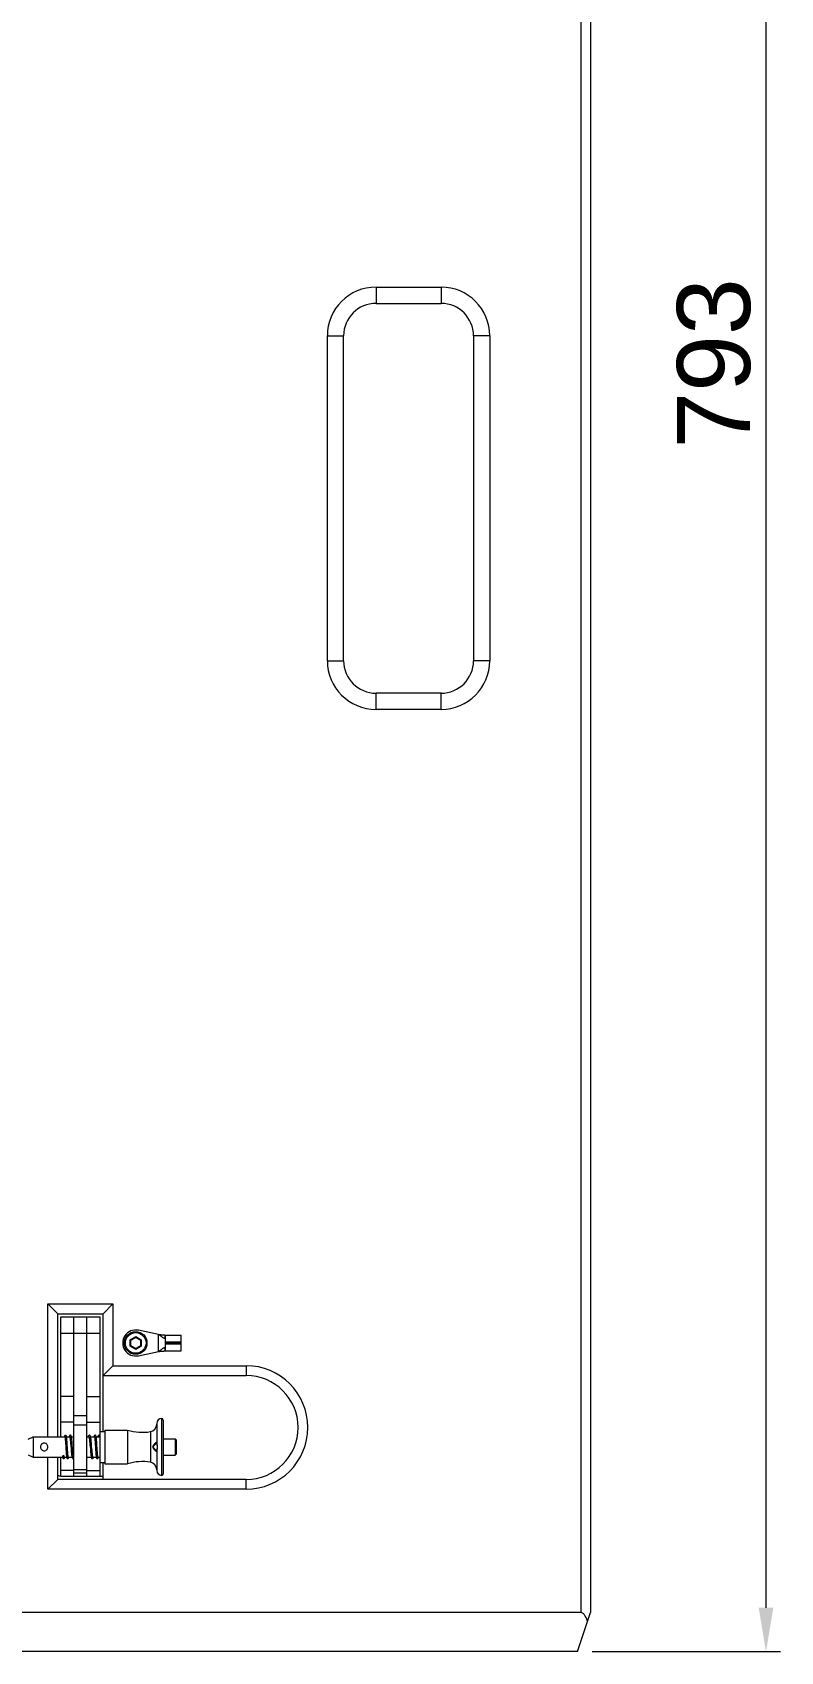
# Model space of a CAD drawing. Header units: millimetres. Extents: x 1177 to 3850, y 93 to 1984.
# Drawn here: x 2084.8 to 2315.1, y 633.4 to 1131.8 of the extents above; entities that cross this region are included whole.
import ezdxf

# ---------------------------------------------------------------- set-up
doc = ezdxf.new("R2010")
doc.units = ezdxf.units.MM
doc.header["$LTSCALE"] = 0.1
doc.layers.get('0').update_dxf_attribs({"lineweight": 13})
doc.layers.get('Defpoints').update_dxf_attribs({"lineweight": 9})
doc.layers.add('标注', color=251, linetype='Continuous', lineweight=9)
doc.styles.get("Standard").update_dxf_attribs({"font": 'arial.ttf'})
doc.dimstyles.new('STANDARD 9', dxfattribs={"dimscale": 9, "dimtxt": 2.5, "dimasz": 1.5, "dimexe": 0.5, "dimexo": 0.5, "dimgap": 0.5, "dimtad": 1, "dimtoh": 1, "dimdec": 1, "dimzin": 9, "dimdsep": 46, "dimtxsty": 'Standard', "dimcen": 0, "dimclrd": 256, "dimclre": 256, "dimclrt": 256, "dimadec": 0, "dimazin": 0, "dimtp": 0.01, "dimtm": 0.01, "dimtfac": 1, "dimtdec": 1, "dimtofl": 0, "dimtmove": 0, "dimatfit": 3, "dimfxl": 1, "dimtolj": 1, "dimtzin": 4, "dimlwd": -1, "dimlwe": -1, "dimarcsym": 0})

# ---------------------------------------------------------------- blocks, each defined once
blk = doc.blocks.new('*D4')
at = {"layer": 'Defpoints', "color": 0, "transparency": 16777216}
for p in [(2252.59, 1426.4), (2252.59, 633.4), (2310.62, 633.4)]:
    blk.add_point(p, dxfattribs=at)
at = {"layer": '标注', "transparency": 16777216}
for p, q in [((2257.09, 1426.4), (2315.12, 1426.4)), ((2310.62, 1412.9), (2310.62, 646.9)), ((2257.09, 633.4), (2315.12, 633.4))]:
    blk.add_line(p, q, dxfattribs=at)
for points in [[(2308.37, 1412.9), (2312.87, 1412.9), (2310.62, 1426.4)], [(2308.37, 646.9), (2312.87, 646.9), (2310.62, 633.4)]]:
    blk.add_solid(points, dxfattribs=at)
at = {"layer": '标注', "transparency": 16777216, "insert": (2294.63, 1029.9), "char_height": 22.5, "attachment_point": 5, "rotation": 90}
blk.add_mtext('\\A1;793', dxfattribs=at)

msp = doc.modelspace()

# ---------------------------------------------------------------- linework, layer by layer
for p, q in [((2253.59, 1414.4), (2253.59, 645.4)), ((2256.59, 1414.4), (2256.59, 645.4)), ((2190.59, 1053.4), (2210.59, 1053.4)), ((2190.59, 1053.4), (2190.59, 1048.4)), ((2210.59, 1053.4), (2210.59, 1048.4)), ((2190.59, 1048.4), (2210.59, 1048.4)), ((2175.59, 1038.4), (2180.59, 1038.4)), ((2175.59, 938.4), (2175.59, 1038.4)), ((2180.59, 938.4), (2180.59, 1038.4)), ((2225.59, 1038.4), (2220.59, 1038.4)), ((2220.59, 1038.4), (2220.59, 938.4)), ((2225.59, 1038.4), (2225.59, 938.4)), ((2175.59, 938.4), (2180.59, 938.4)), ((2225.59, 938.4), (2220.59, 938.4)), ((2210.59, 928.4), (2190.59, 928.4)), ((2190.59, 923.4), (2190.59, 928.4)), ((2210.59, 923.4), (2210.59, 928.4)), ((2210.59, 923.4), (2190.59, 923.4)), ((2089.59, 740.4), (2109.59, 740.4)), ((2092.59, 737.4), (2089.59, 740.4)), ((2089.59, 699.5), (2089.59, 740.4)), ((2106.59, 737.4), (2109.59, 740.4)), ((2109.59, 740.4), (2109.59, 721.4)), ((2092.59, 737.4), (2106.59, 737.4)), ((2092.59, 699.5), (2092.59, 737.4)), ((2093.59, 736.4), (2105.59, 736.4)), ((2093.59, 699.5), (2093.59, 736.4)), ((2097.59, 687.4), (2097.59, 736.4)), ((2101.59, 687.4), (2101.59, 736.4)), ((2105.59, 736.4), (2105.59, 701.15)), ((2106.59, 701.15), (2106.59, 737.4)), ((2093.59, 731.4), (2105.59, 731.4)), ((2114.89, 729.38), (2116.59, 730.36)), ((2115.09, 729.27), (2114.89, 729.38)), ((2114.89, 727.42), (2114.89, 729.38)), ((2115.09, 729.27), (2116.59, 730.13)), ((2115.09, 727.53), (2115.09, 729.27)), ((2116.59, 730.36), (2118.29, 729.38)), ((2116.59, 730.13), (2116.59, 730.36)), ((2116.59, 730.13), (2118.09, 729.27)), ((2123.59, 731), (2117.43, 732.31)), ((2118.09, 729.27), (2118.29, 729.38)), ((2118.09, 729.27), (2118.09, 727.53)), ((2118.29, 729.38), (2118.29, 727.42)), ((2123.59, 725.8), (2123.59, 731)), ((2125.79, 730.85), (2125.78, 730.85)), ((2125.79, 730.85), (2130.59, 730.85)), ((2125.79, 725.96), (2125.79, 730.84)), ((2125.79, 728.7), (2130.59, 728.7)), ((2125.79, 728.45), (2130.59, 728.45)), ((2125.79, 728.35), (2130.59, 728.35)), ((2125.79, 728.1), (2130.59, 728.1)), ((2130.59, 725.95), (2130.59, 730.85)), ((2115.09, 727.53), (2114.89, 727.42)), ((2116.59, 726.44), (2114.89, 727.42)), ((2116.59, 726.67), (2115.09, 727.53)), ((2118.09, 727.53), (2116.59, 726.67)), ((2118.29, 727.42), (2116.59, 726.44)), ((2116.59, 726.67), (2116.59, 726.44)), ((2117.43, 724.49), (2123.59, 725.8)), ((2118.09, 727.53), (2118.29, 727.42)), ((2125.79, 725.95), (2130.59, 725.95)), ((2106.59, 718.4), (2109.59, 721.4)), ((2106.59, 718.4), (2150.59, 718.4)), ((2109.59, 721.4), (2150.59, 721.4)), ((2150.59, 721.4), (2150.59, 718.4)), ((2097.59, 711.9), (2093.59, 711.9)), ((2101.59, 711.9), (2105.59, 711.9)), ((2097.59, 703.99), (2093.59, 703.99)), ((2101.59, 705.94), (2097.59, 705.94)), ((2101.59, 703.08), (2097.59, 703.08)), ((2101.59, 703.99), (2105.59, 703.99)), ((2123.09, 703.65), (2123.09, 697.57)), ((2124.59, 705.15), (2124.59, 687.65)), ((2125.09, 704.65), (2125.09, 688.15)), ((2083.49, 698.8), (2084.99, 699.5)), ((2084.99, 699.5), (2094.82, 699.5)), ((2084.99, 699.5), (2084.99, 693.3)), ((2095.33, 699.5), (2096.31, 699.5)), ((2096.82, 699.5), (2097.59, 699.5)), ((2101.59, 699.5), (2102.21, 699.5)), ((2102.34, 700.01), (2102.34, 700.01)), ((2102.34, 700.01), (2102.34, 700.01)), ((2102.72, 699.5), (2103.93, 699.5)), ((2104.43, 699.5), (2105.59, 699.5)), ((2105.34, 700.01), (2105.34, 700.01)), ((2105.53, 699.5), (2105.53, 699.52)), ((2105.59, 701.15), (2107.09, 701.15)), ((2105.59, 701.15), (2105.59, 691.65)), ((2107.09, 701.6), (2114.09, 701.6)), ((2107.09, 701.6), (2107.09, 691.2)), ((2114.09, 701.6), (2114.09, 691.2)), ((2121.14, 701.11), (2121.14, 691.69)), ((2125.09, 698.9), (2128.79, 698.9)), ((2128.79, 698.9), (2129.09, 698.6)), ((2128.79, 698.9), (2128.79, 693.9)), ((2129.09, 698.6), (2129.09, 694.2)), ((2083.49, 694), (2084.99, 693.3)), ((2084.99, 693.3), (2094.11, 693.3)), ((2089.59, 683.4), (2089.59, 693.3)), ((2092.59, 686.4), (2092.59, 693.3)), ((2093.59, 687.4), (2093.59, 693.3)), ((2094.61, 693.3), (2095.33, 693.3)), ((2094.98, 697.74), (2095.01, 697.31)), ((2095.01, 697.31), (2095.04, 696.84)), ((2095.04, 696.84), (2095.11, 695.81)), ((2095.53, 697.04), (2095.49, 697.56)), ((2095.58, 696.22), (2095.53, 697.04)), ((2095.62, 695.67), (2095.58, 696.22)), ((2095.84, 693.3), (2096.98, 693.3)), ((2097.19, 695.87), (2097.08, 697.07)), ((2097.49, 693.3), (2097.59, 693.3)), ((2101.59, 693.3), (2102.91, 693.3)), ((2101.59, 692.94), (2101.63, 693.01)), ((2102.55, 696.63), (2102.65, 695.58)), ((2103.14, 695.63), (2103.03, 696.86)), ((2103.42, 693.3), (2104.45, 693.3)), ((2104.73, 695.84), (2104.66, 696.92)), ((2104.77, 695.35), (2104.73, 695.84)), ((2104.95, 693.3), (2105.59, 693.3)), ((2123.09, 697.57), (2123.09, 697.56)), ((2123.09, 695.24), (2123.09, 695.23)), ((2123.09, 695.23), (2123.09, 689.15)), ((2125.09, 693.9), (2128.79, 693.9)), ((2128.79, 693.9), (2129.09, 694.2)), ((2097.59, 689.15), (2093.59, 689.15)), ((2097.59, 689.49), (2101.59, 689.49)), ((2097.59, 688.46), (2101.59, 688.46)), ((2101.59, 689.15), (2105.59, 689.15)), ((2105.59, 691.65), (2107.09, 691.65)), ((2105.59, 691.65), (2105.59, 687.4)), ((2106.59, 686.4), (2106.59, 691.65)), ((2107.09, 691.2), (2114.09, 691.2)), ((2092.59, 686.4), (2089.59, 683.4)), ((2150.59, 683.4), (2089.59, 683.4)), ((2150.59, 686.4), (2092.59, 686.4)), ((2093.59, 687.4), (2106.59, 687.4)), ((2150.59, 683.4), (2150.59, 686.4)), ((2253.59, 645.4), (1747.59, 645.4)), ((2252.59, 633.4), (2256.59, 645.4)), ((2252.59, 633.4), (1748.59, 633.4))]:
    msp.add_line(p, q)
for points in [[(2095, 700.01), (2094.96, 700.01), (2094.85, 699.96), (2094.78, 699.9), (2094.75, 699.85), (2094.73, 699.8), (2094.71, 699.74), (2094.7, 699.69), (2094.69, 699.62), (2094.67, 699.55), (2094.67, 699.5)], [(2094.79, 699.63), (2094.8, 699.62), (2094.8, 699.59), (2094.81, 699.55)], [(2094.81, 699.55), (2094.82, 699.5), (2094.83, 699.43), (2094.84, 699.36), (2094.86, 699.27), (2094.87, 699.17), (2094.88, 699.05), (2094.89, 698.93), (2094.9, 698.79), (2094.92, 698.65), (2094.93, 698.49), (2094.94, 698.32), (2094.96, 698.14), (2094.97, 697.95), (2094.98, 697.74)], [(2095.33, 699.46), (2095.32, 699.55), (2095.31, 699.63), (2095.29, 699.69), (2095.28, 699.75), (2095.26, 699.8), (2095.24, 699.85), (2095.21, 699.9), (2095.13, 699.97), (2095.02, 700.01), (2095, 700.01)], [(2095.49, 697.56), (2095.48, 697.8), (2095.46, 698.04), (2095.45, 698.26), (2095.43, 698.46), (2095.42, 698.65), (2095.4, 698.82), (2095.39, 698.98), (2095.37, 699.12), (2095.36, 699.25), (2095.35, 699.36), (2095.33, 699.46)], [(2096.46, 700.01), (2096.41, 700.01), (2096.29, 699.95), (2096.22, 699.88), (2096.19, 699.82), (2096.16, 699.75), (2096.14, 699.68), (2096.12, 699.59), (2096.1, 699.5)], [(2096.28, 699.6), (2096.28, 699.59), (2096.3, 699.56), (2096.31, 699.51)], [(2096.31, 699.51), (2096.33, 699.44), (2096.34, 699.35), (2096.36, 699.24), (2096.38, 699.11), (2096.4, 698.96), (2096.42, 698.8), (2096.44, 698.61), (2096.46, 698.41), (2096.49, 698.19), (2096.51, 697.95), (2096.53, 697.7), (2096.56, 697.43), (2096.58, 697.15)], [(2096.84, 699.39), (2096.82, 699.5), (2096.8, 699.6), (2096.78, 699.69), (2096.75, 699.76), (2096.73, 699.82), (2096.69, 699.89), (2096.62, 699.96), (2096.5, 700.01), (2096.46, 700.01)], [(2097.08, 697.07), (2097.06, 697.36), (2097.03, 697.64), (2097.01, 697.91), (2096.99, 698.16), (2096.96, 698.39), (2096.94, 698.6), (2096.92, 698.79), (2096.9, 698.97), (2096.88, 699.12), (2096.86, 699.27), (2096.84, 699.39)], [(2102.34, 700.01), (2102.27, 700), (2102.15, 699.93), (2102.08, 699.86), (2102.04, 699.78), (2102.01, 699.69), (2101.98, 699.59), (2101.96, 699.5)], [(2102.18, 699.59), (2102.18, 699.58), (2102.19, 699.54)], [(2102.19, 699.54), (2102.21, 699.48), (2102.23, 699.39), (2102.26, 699.28), (2102.28, 699.14), (2102.31, 698.98), (2102.33, 698.81), (2102.36, 698.61), (2102.38, 698.39), (2102.41, 698.15), (2102.44, 697.89), (2102.46, 697.61), (2102.49, 697.3), (2102.52, 696.97), (2102.55, 696.63)], [(2102.73, 699.46), (2102.7, 699.58), (2102.67, 699.69), (2102.64, 699.77), (2102.6, 699.85), (2102.53, 699.93), (2102.41, 700), (2102.34, 700.01)], [(2103.03, 696.86), (2103, 697.19), (2102.97, 697.53), (2102.94, 697.86), (2102.9, 698.18), (2102.87, 698.47), (2102.84, 698.73), (2102.81, 698.95), (2102.78, 699.15), (2102.76, 699.31), (2102.73, 699.46)], [(2104.09, 700.01), (2104.05, 700.01), (2103.94, 699.96), (2103.87, 699.9), (2103.84, 699.84), (2103.81, 699.79), (2103.79, 699.73), (2103.77, 699.66), (2103.76, 699.59), (2103.74, 699.5)], [(2103.9, 699.61), (2103.91, 699.59), (2103.92, 699.56), (2103.93, 699.51)], [(2103.93, 699.51), (2103.94, 699.45), (2103.95, 699.37), (2103.97, 699.28), (2103.98, 699.18), (2103.99, 699.06), (2104.01, 698.92), (2104.02, 698.77), (2104.04, 698.61), (2104.05, 698.43), (2104.07, 698.24), (2104.09, 698.03), (2104.1, 697.81), (2104.12, 697.57), (2104.14, 697.32), (2104.16, 697.05)], [(2104.45, 699.42), (2104.43, 699.52), (2104.42, 699.6), (2104.4, 699.68), (2104.38, 699.74), (2104.36, 699.8), (2104.34, 699.85), (2104.3, 699.91), (2104.23, 699.97), (2104.12, 700.01), (2104.09, 700.01)], [(2104.66, 696.92), (2104.64, 697.2), (2104.62, 697.48), (2104.61, 697.76), (2104.59, 698.02), (2104.57, 698.27), (2104.55, 698.49), (2104.53, 698.7), (2104.51, 698.88), (2104.5, 699.04), (2104.48, 699.18), (2104.46, 699.31), (2104.45, 699.42)], [(2105.34, 700.01), (2105.3, 700.01), (2105.2, 699.97), (2105.14, 699.91), (2105.1, 699.86), (2105.09, 699.82), (2105.07, 699.78), (2105.06, 699.74), (2105.05, 699.7), (2105.04, 699.64), (2105.04, 699.59), (2105.03, 699.52), (2105.02, 699.5)], [(2105.53, 699.52), (2105.54, 699.56), (2105.54, 699.6), (2105.55, 699.63), (2105.55, 699.64)], [(2094.09, 693.47), (2094.1, 693.42), (2094.1, 693.34)], [(2094.1, 693.34), (2094.11, 693.27), (2094.12, 693.21), (2094.13, 693.15), (2094.14, 693.1), (2094.15, 693.06), (2094.16, 693.01), (2094.17, 692.97), (2094.19, 692.93), (2094.23, 692.88), (2094.3, 692.82), (2094.4, 692.79), (2094.42, 692.79)], [(2094.42, 692.79), (2094.45, 692.79), (2094.55, 692.82), (2094.62, 692.88), (2094.66, 692.94), (2094.68, 692.98), (2094.69, 693.02), (2094.7, 693.07), (2094.71, 693.12), (2094.72, 693.17), (2094.73, 693.24), (2094.74, 693.3)], [(2094.61, 693.28), (2094.61, 693.33), (2094.6, 693.4), (2094.59, 693.47), (2094.59, 693.51)], [(2094.63, 693.16), (2094.63, 693.16), (2094.63, 693.16), (2094.63, 693.17), (2094.63, 693.2), (2094.62, 693.23), (2094.61, 693.28)], [(2095.11, 695.81), (2095.13, 695.55), (2095.15, 695.29), (2095.16, 695.03), (2095.18, 694.78), (2095.2, 694.54), (2095.22, 694.32), (2095.24, 694.11), (2095.25, 693.92), (2095.27, 693.75), (2095.29, 693.6), (2095.31, 693.46), (2095.32, 693.34)], [(2095.32, 693.34), (2095.34, 693.24), (2095.36, 693.16), (2095.37, 693.09), (2095.39, 693.02), (2095.42, 692.97), (2095.45, 692.91), (2095.52, 692.84), (2095.63, 692.79), (2095.67, 692.79)], [(2095.85, 693.25), (2095.84, 693.3), (2095.82, 693.37), (2095.81, 693.46), (2095.8, 693.56), (2095.78, 693.67), (2095.77, 693.8), (2095.75, 693.95), (2095.74, 694.11), (2095.72, 694.29), (2095.7, 694.49), (2095.69, 694.7), (2095.67, 694.92), (2095.65, 695.16), (2095.64, 695.41), (2095.62, 695.67)], [(2095.67, 692.79), (2095.71, 692.79), (2095.82, 692.84), (2095.89, 692.9), (2095.93, 692.96), (2095.95, 693.02), (2095.97, 693.08), (2095.99, 693.16), (2096.01, 693.24), (2096.02, 693.3)], [(2095.86, 693.19), (2095.86, 693.19), (2095.86, 693.21), (2095.85, 693.25)], [(2096.58, 697.15), (2096.63, 696.54), (2096.69, 695.88)], [(2096.69, 695.88), (2096.72, 695.55), (2096.75, 695.22), (2096.78, 694.91), (2096.8, 694.62), (2096.83, 694.36), (2096.86, 694.12), (2096.88, 693.91), (2096.91, 693.72), (2096.93, 693.56), (2096.96, 693.41)], [(2096.96, 693.41), (2096.98, 693.28), (2097.01, 693.18), (2097.04, 693.08), (2097.07, 693), (2097.1, 692.93), (2097.17, 692.86), (2097.3, 692.8), (2097.35, 692.79)], [(2097.5, 693.28), (2097.48, 693.34), (2097.46, 693.43), (2097.44, 693.54), (2097.42, 693.66), (2097.4, 693.8), (2097.38, 693.96), (2097.36, 694.14), (2097.33, 694.33), (2097.31, 694.55), (2097.29, 694.78), (2097.26, 695.03), (2097.24, 695.3), (2097.21, 695.58), (2097.19, 695.87)], [(2097.35, 692.79), (2097.4, 692.79), (2097.53, 692.85), (2097.59, 692.92)], [(2097.52, 693.21), (2097.51, 693.23), (2097.5, 693.28)], [(2101.63, 693.01), (2101.67, 693.11), (2101.7, 693.21), (2101.72, 693.3)], [(2102.65, 695.58), (2102.68, 695.26), (2102.7, 694.97), (2102.73, 694.69), (2102.76, 694.44), (2102.78, 694.21), (2102.81, 693.99), (2102.83, 693.8), (2102.86, 693.63), (2102.88, 693.48), (2102.9, 693.35)], [(2102.9, 693.35), (2102.92, 693.24), (2102.95, 693.15), (2102.97, 693.06), (2103, 692.99), (2103.04, 692.93), (2103.1, 692.85), (2103.22, 692.8), (2103.28, 692.79)], [(2103.43, 693.26), (2103.42, 693.31), (2103.4, 693.39), (2103.38, 693.48), (2103.36, 693.59), (2103.34, 693.72), (2103.32, 693.87), (2103.3, 694.03), (2103.28, 694.21), (2103.26, 694.4), (2103.24, 694.62), (2103.21, 694.85), (2103.19, 695.1), (2103.17, 695.36), (2103.14, 695.63)], [(2103.28, 692.79), (2103.32, 692.79), (2103.44, 692.85), (2103.51, 692.92), (2103.55, 692.99), (2103.58, 693.06), (2103.6, 693.14), (2103.62, 693.23), (2103.64, 693.3)], [(2103.45, 693.2), (2103.44, 693.22), (2103.43, 693.26)], [(2104.16, 697.05), (2104.19, 696.48), (2104.21, 696.18), (2104.23, 695.89), (2104.27, 695.33)], [(2104.27, 695.33), (2104.29, 695.08), (2104.3, 694.83), (2104.32, 694.61), (2104.34, 694.4), (2104.35, 694.2), (2104.37, 694.02), (2104.38, 693.85), (2104.4, 693.7), (2104.41, 693.57), (2104.43, 693.45), (2104.44, 693.35)], [(2104.44, 693.35), (2104.45, 693.26), (2104.47, 693.18), (2104.48, 693.11), (2104.49, 693.05), (2104.51, 693), (2104.53, 692.95), (2104.56, 692.9), (2104.63, 692.83), (2104.74, 692.79), (2104.78, 692.79)], [(2104.95, 693.3), (2104.94, 693.36), (2104.93, 693.44), (2104.92, 693.53), (2104.9, 693.63), (2104.89, 693.74), (2104.88, 693.87), (2104.87, 694.01), (2104.85, 694.17), (2104.84, 694.33), (2104.83, 694.51), (2104.81, 694.71), (2104.8, 694.91), (2104.78, 695.12), (2104.77, 695.35)], [(2104.78, 692.79), (2104.8, 692.79), (2104.91, 692.83), (2104.99, 692.89), (2105.02, 692.95), (2105.04, 693), (2105.06, 693.05), (2105.07, 693.11), (2105.09, 693.17), (2105.1, 693.25), (2105.11, 693.3)], [(2104.98, 693.17), (2104.97, 693.18), (2104.97, 693.21), (2104.96, 693.24), (2104.95, 693.3)], [(2123.09, 697.74), (2123.09, 697.75), (2123.09, 697.74), (2123.09, 697.72)], [(2123.09, 697.56), (2123.11, 697.37), (2123.14, 697.07), (2123.18, 696.75), (2123.19, 696.41), (2123.18, 696.07), (2123.15, 695.74), (2123.11, 695.44), (2123.09, 695.24)]]:
    msp.add_lwpolyline(points)
for radius in [3.48, 3.18]:
    msp.add_circle((2116.59, 728.4), radius)
for centre, radius, start, end in [((2190.59, 1038.4), 15, 90, 180), ((2210.59, 1038.4), 15, 0, 90), ((2190.59, 1038.4), 10, 90, 180), ((2210.59, 1038.4), 10, 0, 90), ((2190.59, 938.4), 15, 180, 270), ((2190.59, 938.4), 10, 180, 270), ((2210.59, 938.4), 15, 270, 0), ((2210.59, 938.4), 10, 270, 0), ((2116.59, 728.4), 4, 78, 282), ((2150.59, 702.4), 19, 270, 90), ((2150.59, 702.4), 16, 270, 90), ((2120.74, 703.43), 2.35, 279.6532, 0), ((2124.59, 703.65), 1.5, 90, 180), ((2124.59, 704.65), 0.5, 0, 90), ((2105.35, 699.75), 0.237, 317.1555, 330.0247), ((2118.62, 715.9), 15, 252.4271, 279.6532), ((2123.62, 696.09), 1.03, 238.5985, 239.2645), ((2118.62, 676.9), 15, 80.3468, 107.5729), ((2120.74, 689.37), 2.35, 0, 80.3468), ((2124.59, 689.15), 1.5, 180, 270), ((2124.59, 688.15), 0.5, 270, 0), ((2093.99, 690.4), 3, 241.9264, 262.3459)]:
    msp.add_arc(centre, radius, start, end)
msp.add_ellipse((2253.59, 636.4), major_axis=(0, 9), ratio=0.333333, start_param=-0.785398, end_param=0)
for points, knots in [([(2123.59, 731), (2123.82, 730.99), (2124.13, 730.97), (2124.53, 730.94), (2124.85, 730.9), (2125.15, 730.87), (2125.45, 730.86), (2125.61, 730.85), (2125.69, 730.85)], [0, 0, 0, 0, 0.321465, 0.451347, 0.567601, 0.7799, 0.88634, 1, 1, 1, 1]), ([(2125.58, 729.77), (2125.49, 729.78), (2125.32, 729.83), (2125.07, 729.96), (2124.84, 730.11), (2124.61, 730.29), (2124.38, 730.48), (2124.14, 730.67), (2123.88, 730.85), (2123.69, 730.95), (2123.59, 731)], [0, 0, 0, 0, 0.113902, 0.228214, 0.346201, 0.468897, 0.596058, 0.727031, 0.861477, 1, 1, 1, 1]), ([(2125.58, 729.77), (2125.6, 729.95), (2125.64, 730.31), (2125.67, 730.67), (2125.69, 730.85)], [0, 0, 0, 0, 0.500022, 1, 1, 1, 1]), ([(2125.71, 729.75), (2125.69, 729.76), (2125.65, 729.76), (2125.6, 729.76), (2125.58, 729.77)], [0, 0, 0, 0, 0.450027, 1, 1, 1, 1]), ([(2125.69, 730.85), (2125.7, 730.85), (2125.72, 730.85), (2125.75, 730.85), (2125.76, 730.85)], [0, 0, 0, 0, 0.56414, 1, 1, 1, 1]), ([(2125.78, 729.74), (2125.77, 729.75), (2125.75, 729.75), (2125.72, 729.75), (2125.71, 729.75)], [0, 0, 0, 0, 0.418961, 1, 1, 1, 1]), ([(2125.76, 730.85), (2125.76, 730.85), (2125.77, 730.85), (2125.78, 730.85), (2125.78, 730.85)], [0, 0, 0, 0, 0.574748, 1, 1, 1, 1]), ([(2125.78, 730.85), (2125.79, 730.85), (2125.79, 730.85), (2125.79, 730.85), (2125.79, 730.84), (2125.79, 730.84)], [0, 0, 0, 0, 0.373469, 0.654233, 1, 1, 1, 1]), ([(2125.79, 729.72), (2125.79, 729.72), (2125.79, 729.73), (2125.79, 729.74), (2125.78, 729.74), (2125.78, 729.74)], [0, 0, 0, 0, 0.229801, 0.456064, 1, 1, 1, 1]), ([(2125.79, 730.85), (2125.79, 730.85), (2125.79, 730.85), (2125.79, 730.85), (2125.79, 730.85)], [0, 0, 0, 0, 0.235638, 1, 1, 1, 1]), ([(2123.59, 725.8), (2123.69, 725.84), (2123.88, 725.95), (2124.14, 726.13), (2124.38, 726.32), (2124.61, 726.51), (2124.84, 726.69), (2125.07, 726.84), (2125.32, 726.96), (2125.49, 727.02), (2125.58, 727.03)], [0, 0, 0, 0, 0.138523, 0.272969, 0.403942, 0.531103, 0.653799, 0.771786, 0.886098, 1, 1, 1, 1]), ([(2123.59, 725.8), (2123.82, 725.81), (2124.13, 725.83), (2124.53, 725.86), (2124.85, 725.89), (2125.15, 725.92), (2125.45, 725.94), (2125.61, 725.95), (2125.69, 725.95)], [0, 0, 0, 0, 0.321465, 0.451347, 0.567601, 0.7799, 0.88634, 1, 1, 1, 1]), ([(2125.58, 727.03), (2125.6, 727.04), (2125.65, 727.04), (2125.69, 727.04), (2125.71, 727.05)], [0, 0, 0, 0, 0.549909, 1, 1, 1, 1]), ([(2125.69, 725.95), (2125.67, 726.13), (2125.64, 726.49), (2125.6, 726.85), (2125.58, 727.03)], [0, 0, 0, 0, 0.499978, 1, 1, 1, 1]), ([(2125.76, 725.95), (2125.75, 725.95), (2125.72, 725.95), (2125.7, 725.95), (2125.69, 725.95)], [0, 0, 0, 0, 0.435856, 1, 1, 1, 1]), ([(2125.71, 727.05), (2125.73, 727.05), (2125.75, 727.05), (2125.77, 727.06), (2125.78, 727.06), (2125.78, 727.06)], [0, 0, 0, 0, 0.601233, 0.82438, 1, 1, 1, 1]), ([(2125.78, 725.95), (2125.78, 725.95), (2125.77, 725.95), (2125.76, 725.95), (2125.76, 725.95)], [0, 0, 0, 0, 0.422591, 1, 1, 1, 1]), ([(2125.78, 727.06), (2125.78, 727.06), (2125.79, 727.06), (2125.79, 727.07), (2125.79, 727.07)], [0, 0, 0, 0, 0.271678, 1, 1, 1, 1]), ([(2125.79, 725.95), (2125.79, 725.95), (2125.79, 725.95), (2125.79, 725.95), (2125.78, 725.95)], [0, 0, 0, 0, 0.192314, 1, 1, 1, 1]), ([(2125.79, 725.96), (2125.79, 725.96), (2125.79, 725.96), (2125.79, 725.95), (2125.79, 725.95)], [0, 0, 0, 0, 0.228388, 1, 1, 1, 1]), ([(2125.79, 725.95), (2125.79, 725.95), (2125.79, 725.95), (2125.79, 725.95), (2125.79, 725.95), (2125.79, 725.95), (2125.79, 725.95), (2125.79, 725.95), (2125.79, 725.95), (2125.79, 725.95), (2125.79, 725.95)], [0, 0, 0, 0, 0.091365, 0.1763, 0.306042, 0.404415, 0.489967, 0.621039, 0.750564, 1, 1, 1, 1]), ([(2102.18, 699.57), (2102.16, 699.58), (2102.13, 699.61), (2102.09, 699.69), (2102.08, 699.79), (2102.13, 699.91), (2102.19, 699.97), (2102.23, 699.98)], [0, 0, 0, 0, 0.12541, 0.251165, 0.500839, 0.750515, 1, 1, 1, 1]), ([(2102.23, 699.98), (2102.24, 699.99), (2102.27, 700), (2102.31, 700.01), (2102.34, 700.01)], [0, 0, 0, 0, 0.251877, 1, 1, 1, 1]), ([(2105.34, 699.51), (2105.28, 699.51), (2105.17, 699.55), (2105.1, 699.66), (2105.08, 699.76), (2105.1, 699.86), (2105.17, 699.97), (2105.27, 700.01), (2105.34, 700.01)], [0, 0, 0, 0, 0.247873, 0.373783, 0.499995, 0.626204, 0.752119, 1, 1, 1, 1]), ([(2105.34, 700.01), (2105.38, 700.01), (2105.45, 699.99), (2105.52, 699.94), (2105.57, 699.87), (2105.6, 699.76), (2105.58, 699.67), (2105.55, 699.63)], [0, 0, 0, 0, 0.249597, 0.37539, 0.50085, 0.750426, 1, 1, 1, 1]), ([(2105.45, 699.54), (2105.44, 699.53), (2105.4, 699.52), (2105.37, 699.51), (2105.34, 699.51)], [0, 0, 0, 0, 0.251949, 1, 1, 1, 1]), ([(2123.04, 694.94), (2123.02, 694.94), (2122.99, 694.95), (2122.94, 694.97), (2122.89, 695.01), (2122.79, 695.09), (2122.66, 695.21), (2122.49, 695.39), (2122.32, 695.6), (2122.18, 695.79), (2122.08, 695.96), (2122.02, 696.1), (2121.97, 696.25), (2121.96, 696.4), (2121.97, 696.55), (2122.02, 696.7), (2122.08, 696.84), (2122.18, 697.01), (2122.32, 697.2), (2122.49, 697.41), (2122.66, 697.59), (2122.79, 697.71), (2122.89, 697.79), (2122.94, 697.83), (2122.99, 697.85), (2123.02, 697.86), (2123.04, 697.86)], [0, 0, 0, 0, 0.010352, 0.024724, 0.043454, 0.066276, 0.122156, 0.18816, 0.260844, 0.337903, 0.377634, 0.417998, 0.458845, 0.499978, 0.54113, 0.581976, 0.622346, 0.662087, 0.739153, 0.81184, 0.877836, 0.93371, 0.956532, 0.975262, 0.98964, 1, 1, 1, 1]), ([(2123.04, 697.86), (2123.04, 697.86), (2123.05, 697.86), (2123.07, 697.85), (2123.08, 697.82), (2123.09, 697.77), (2123.09, 697.74), (2123.09, 697.72)], [0, 0, 0, 0, 0.090495, 0.177893, 0.376565, 0.645804, 1, 1, 1, 1]), ([(2089.58, 696.4), (2089.58, 696.55), (2089.52, 696.86), (2089.32, 697.19), (2089.09, 697.39), (2088.83, 697.54), (2088.44, 697.62), (2088.06, 697.54), (2087.8, 697.39), (2087.62, 697.24), (2087.49, 697.06), (2087.35, 696.78), (2087.31, 696.55), (2087.31, 696.4)], [0, 0, 0, 0, 0.12575, 0.249808, 0.311878, 0.374252, 0.49973, 0.625198, 0.687564, 0.749627, 0.81176, 0.87426, 1, 1, 1, 1]), ([(2087.31, 696.4), (2087.31, 696.25), (2087.37, 695.94), (2087.57, 695.61), (2087.8, 695.41), (2088.06, 695.26), (2088.44, 695.18), (2088.83, 695.26), (2089.09, 695.41), (2089.26, 695.56), (2089.4, 695.74), (2089.53, 696.02), (2089.58, 696.25), (2089.58, 696.4)], [0, 0, 0, 0, 0.125749, 0.249808, 0.311877, 0.374252, 0.49973, 0.625199, 0.687565, 0.749628, 0.811761, 0.87426, 1, 1, 1, 1]), ([(2094.34, 693.71), (2094.31, 693.71), (2094.24, 693.69), (2094.15, 693.64), (2094.1, 693.56), (2094.09, 693.5), (2094.09, 693.47)], [0, 0, 0, 0, 0.267034, 0.524553, 0.766725, 1, 1, 1, 1]), ([(2094.09, 693.47), (2094.09, 693.44), (2094.11, 693.39), (2094.17, 693.33), (2094.25, 693.28), (2094.31, 693.27), (2094.34, 693.27)], [0, 0, 0, 0, 0.233648, 0.47728, 0.735047, 1, 1, 1, 1]), ([(2094.59, 693.51), (2094.58, 693.54), (2094.57, 693.59), (2094.51, 693.65), (2094.43, 693.7), (2094.37, 693.71), (2094.34, 693.71)], [0, 0, 0, 0, 0.233653, 0.477295, 0.735062, 1, 1, 1, 1]), ([(2094.34, 693.27), (2094.37, 693.27), (2094.44, 693.29), (2094.53, 693.34), (2094.58, 693.42), (2094.59, 693.48), (2094.59, 693.51)], [0, 0, 0, 0, 0.267045, 0.524561, 0.766724, 1, 1, 1, 1]), ([(2123.03, 695.24), (2122.99, 695.27), (2122.91, 695.33), (2122.78, 695.43), (2122.65, 695.55), (2122.5, 695.68), (2122.36, 695.82), (2122.25, 695.95), (2122.17, 696.07), (2122.1, 696.2), (2122.06, 696.34), (2122.07, 696.49), (2122.1, 696.59), (2122.15, 696.69), (2122.22, 696.81), (2122.33, 696.95), (2122.48, 697.1), (2122.62, 697.23), (2122.76, 697.35), (2122.89, 697.45), (2122.97, 697.51), (2123.01, 697.54)], [0, 0, 0, 0, 0.046576, 0.10024, 0.159193, 0.222053, 0.287825, 0.355843, 0.390588, 0.425792, 0.49697, 0.532914, 0.568655, 0.604045, 0.638982, 0.707401, 0.773672, 0.837181, 0.897009, 0.951853, 1, 1, 1, 1]), ([(2123.01, 697.54), (2123.02, 697.55), (2123.05, 697.57), (2123.07, 697.58), (2123.09, 697.6)], [0, 0, 0, 0, 0.267172, 1, 1, 1, 1]), ([(2123.09, 695.21), (2123.08, 695.21), (2123.06, 695.22), (2123.05, 695.23), (2123.03, 695.24)], [0, 0, 0, 0, 0.23868, 1, 1, 1, 1]), ([(2123.09, 695.08), (2123.09, 695.06), (2123.09, 695.03), (2123.08, 694.98), (2123.07, 694.95), (2123.05, 694.94), (2123.04, 694.94), (2123.04, 694.94)], [0, 0, 0, 0, 0.354228, 0.62348, 0.822149, 0.909519, 1, 1, 1, 1]), ([(2123.09, 697.56), (2123.09, 697.53), (2123.1, 697.45), (2123.12, 697.29), (2123.16, 697.05), (2123.2, 696.74), (2123.21, 696.4), (2123.2, 696.06), (2123.16, 695.75), (2123.12, 695.51), (2123.1, 695.34), (2123.09, 695.27), (2123.09, 695.24)], [0, 0, 0, 0, 0.043885, 0.094696, 0.214366, 0.352398, 0.500377, 0.64825, 0.786032, 0.905458, 0.956166, 1, 1, 1, 1])]:
    msp.add_open_spline(points, degree=3, knots=knots)
msp.add_open_spline([(2105.52, 699.59), (2105.5, 699.57), (2105.48, 699.55), (2105.45, 699.54)], degree=3)

# ---------------------------------------------------------------- dimensions: what is measured, and where the dimension line sits
at = {"layer": '标注'}
dim = msp.add_linear_dim(base=(2310.62, 633.4), p1=(2252.59, 1426.4), p2=(2252.59, 633.4), angle=90, dimstyle='STANDARD 9', dxfattribs=at)
dim.commit()
dim.dimension.update_dxf_attribs({"geometry": '*D4', "text_midpoint": (2310.62, 1029.9), "dimtype": 160})

doc.saveas('drawing.dxf')
